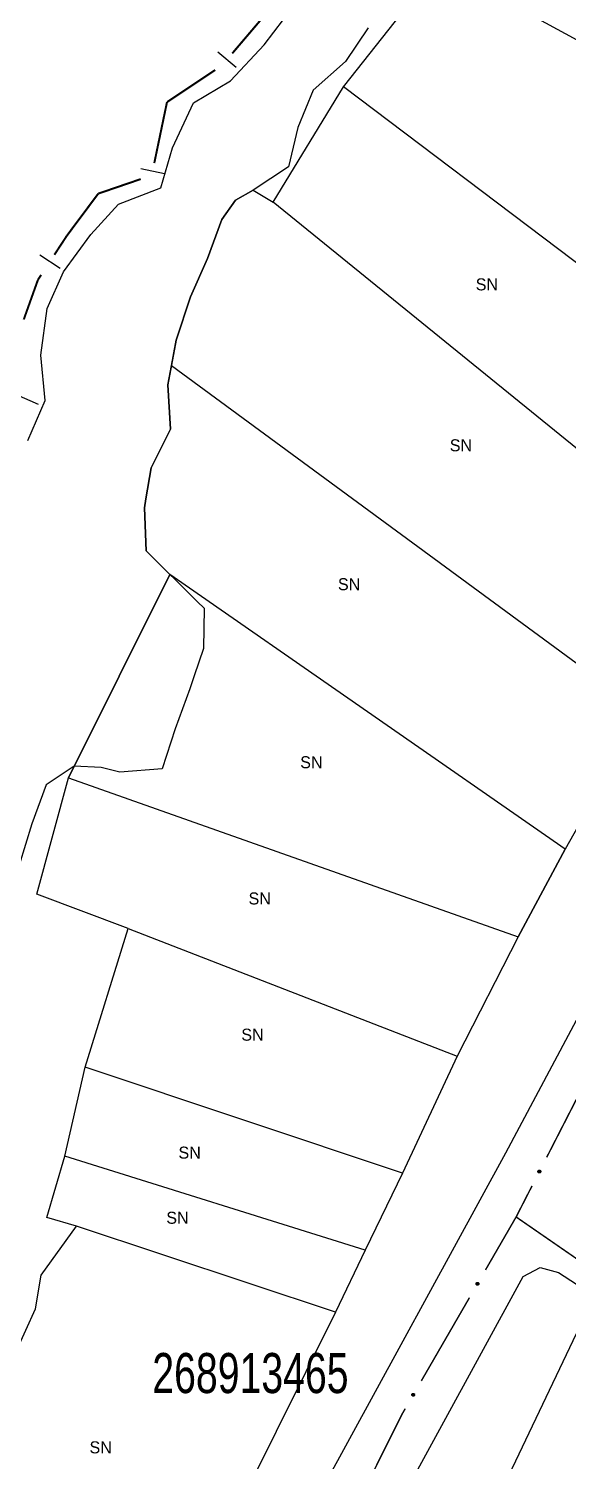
# Model space of a CAD drawing. Extents: x 209193 to 212081, y 4877574 to 4880493.
# Drawn here: x 209788.9 to 209856.2, y 4878612.5 to 4878791.3 of the extents above; entities that cross this region are included whole.
import ezdxf
from ezdxf.enums import TextEntityAlignment as Align

# ---------------------------------------------------------------- set-up
doc = ezdxf.new("R2010")
doc.units = 0
doc.header["$LTSCALE"] = 1.5
doc.header["$MEASUREMENT"] = 0
doc.linetypes.add('TRACO_25', pattern=[8, 3, -1, 1, -1, 1, -1])
for name, color, linetype in [('CD_MALHA_LOTES', 7, 'CONTINUOUS'), ('CD_TXT_QUADRA', 255, 'CONTINUOUS'), ('HD-CURSO-PERENE', 170, 'CONTINUOUS'), ('HD-PRAIA', 251, 'CONTINUOUS'), ('LM-LIM-SETORES-BAIRROS', 250, 'CONTINUOUS'), ('RU-QUADRA', 210, 'CONTINUOUS'), ('SV-EIXO-ROD-ESTR', 7, 'CONTINUOUS'), ('SV-EIXO-RUA-N-PAV', 6, 'CONTINUOUS'), ('SV-EST-MUNIC-PAV', 20, 'CONTINUOUS'), ('SV-RUA-NAO-PAV', 7, 'CONTINUOUS'), ('Th_NmrPort', 1, 'CONTINUOUS')]:
    doc.layers.add(name, color=color, linetype=linetype)
doc.styles.add('ARIAL', font='ARIAL.SHX')

msp = doc.modelspace()

# ---------------------------------------------------------------- linework, layer by layer
at = {"layer": 'CD_MALHA_LOTES', "linetype": 'Continuous', "flags": 128}
for points in [[(209828.190425, 4878784.035774), (209840.225006, 4878799.292582)], [(209898.662621, 4878767.451136), (209844.084836, 4878797.133159)], [(209819.416327, 4878769.658841), (209828.190425, 4878784.035774)], [(209885.645264, 4878740.626933), (209828.190425, 4878784.035774)], [(209806.735801, 4878749.262652), (209807.321278, 4878752.412484), (209809.132691, 4878757.821297), (209811.223992, 4878762.64025), (209813.015275, 4878767.499187), (209814.739668, 4878769.925858), (209816.916464, 4878771.168442), (209819.416327, 4878769.658841)], [(209875.900509, 4878723.780539), (209819.416327, 4878769.658841)], [(209806.554409, 4878723.159111), (209803.574848, 4878726.148365), (209803.376079, 4878731.517141), (209803.565525, 4878732.610153), (209804.237309, 4878736.486032), (209806.648637, 4878741.304992), (209806.289899, 4878746.863721), (209806.735801, 4878749.262652)], [(209806.735801, 4878749.262652), (209865.525491, 4878706.034335)], [(209806.554409, 4878723.159111), (209793.89742, 4878697.784587)], [(209855.840672, 4878688.88801), (209806.554409, 4878723.159111)], [(209865.525491, 4878706.034335), (209855.840672, 4878688.88801)], [(209789.973707, 4878683.267796), (209793.89742, 4878697.784587)], [(209793.89742, 4878697.784587), (209849.982594, 4878677.97082)], [(209849.982594, 4878677.97082), (209855.840672, 4878688.88801)], [(209801.363278, 4878678.998826), (209789.973707, 4878683.267796)], [(209795.99988, 4878661.670836), (209801.363278, 4878678.998826)], [(209801.363278, 4878678.998826), (209842.393513, 4878663.073568)], [(209849.982594, 4878677.97082), (209842.393513, 4878663.073568)], [(209842.393513, 4878663.073568), (209835.539528, 4878648.466731)], [(209793.436397, 4878650.555304), (209795.99988, 4878661.670836)], [(209835.539528, 4878648.466731), (209795.99988, 4878661.670836)], [(209791.204424, 4878642.896992), (209793.436397, 4878650.555304)], [(209830.906898, 4878638.819766), (209793.436397, 4878650.555304)], [(209835.539528, 4878648.466731), (209830.906898, 4878638.819766)], [(209794.904491, 4878641.817321), (209791.204424, 4878642.896992)], [(209770.335431, 4878612.37711), (209777.606793, 4878615.102997), (209784.948767, 4878620.881851), (209789.791659, 4878631.529542), (209790.502692, 4878635.708609), (209794.904491, 4878641.817321)], [(209827.204775, 4878631.110484), (209794.904491, 4878641.817321)], [(209830.906898, 4878638.819766), (209827.204775, 4878631.110484)], [(209827.204775, 4878631.110484), (209808.744543, 4878593.928511)], [(209832.762667, 4878576.992901), (209858.547472, 4878631.131189)]]:
    msp.add_lwpolyline(points, dxfattribs=at)
at = {"layer": 'HD-CURSO-PERENE', "linetype": 'Continuous'}
msp.add_polyline3d([(209788.856785, 4878739.914905, 2.197958), (209791.008128, 4878744.893823, 2.197958), (209790.459402, 4878750.572521, 2.197958), (209791.240817, 4878756.371221, 2.197958), (209793.272057, 4878760.950227, 2.197958), (209796.713438, 4878765.619245, 2.197958), (209800.144614, 4878769.408462, 2.197958), (209805.415543, 4878771.458116, 2.197958), (209806.896826, 4878776.427021, 2.197958), (209809.498356, 4878782.045803, 2.197958), (209814.089392, 4878784.805281, 2.197958), (209818.320798, 4878789.284359, 2.197958), (209821.922209, 4878794.023364, 2.197958)], dxfattribs=at)
at = {"layer": 'HD-PRAIA', "linetype": 'Continuous'}
for points in [[(209788.856785, 4878739.914905, 2.197958), (209791.008128, 4878744.893823, 2.197958), (209790.459402, 4878750.572521, 2.197958), (209791.240817, 4878756.371221, 2.197958), (209793.272057, 4878760.950227, 2.197958), (209796.713438, 4878765.619245, 2.197958), (209800.144614, 4878769.408462, 2.197958), (209805.415543, 4878771.458116, 2.197958), (209806.896826, 4878776.427021, 2.197958), (209809.498356, 4878782.045803, 2.197958), (209814.089392, 4878784.805281, 2.197958), (209818.320798, 4878789.284359, 2.197958), (209821.922209, 4878794.023364, 2.197958)], [(209831.282404, 4878791.404171, 3.302196), (209828.441183, 4878787.20506, 3.322645), (209824.420005, 4878783.625782, 3.31242), (209822.518763, 4878778.986793, 3.31242), (209821.347514, 4878774.047888, 3.31242), (209816.916464, 4878771.168442, 3.31242), (209814.739668, 4878769.925858, 3.31242), (209813.015275, 4878767.499187, 3.332869), (209811.223992, 4878762.64025, 3.373767), (209809.132691, 4878757.821297, 3.373767), (209807.321278, 4878752.412484, 3.373767), (209806.289899, 4878746.863721, 3.373767), (209806.648637, 4878741.304992, 3.373767), (209804.237309, 4878736.486032, 3.373767), (209803.565525, 4878732.610153, 3.373767), (209803.376079, 4878731.517141, 3.373767), (209803.574848, 4878726.148365, 3.343094), (209806.554409, 4878723.159111, 3.343094), (209807.184333, 4878722.599252, 3.343094), (209809.988083, 4878719.788066, 3.343094), (209810.813798, 4878718.960161, 3.291971), (209810.742625, 4878713.941299, 3.281747), (209809.576544, 4878710.541318, 3.281747), (209809.02131, 4878708.9224, 3.281747), (209807.209989, 4878703.913497, 3.281747), (209805.578691, 4878698.934591, 3.281747), (209800.308143, 4878698.524564, 3.281747), (209797.962544, 4878699.07041, 3.281747), (209794.620773, 4878699.234753, 3.281747), (209791.106978, 4878696.914722, 3.383991), (209789.345695, 4878692.045788, 3.414665), (209787.744364, 4878686.916916, 3.394216)]]:
    msp.add_polyline3d(points, dxfattribs=at)
at = {"layer": 'LM-LIM-SETORES-BAIRROS', "const_width": 0.25}
for points in [[(209819.524392, 4878794.338718), (209814.330457, 4878788.228207)], [(209812.199201, 4878786.154021), (209806.374849, 4878782.27112)], [(209806.192475, 4878782.149538), (209804.605545, 4878774.532273)], [(209806.374849, 4878782.27112), (209806.192475, 4878782.149538)], [(209802.923253, 4878772.539768), (209798.193523, 4878770.918146)], [(209797.621958, 4878770.722181), (209793.799427, 4878765.594396)], [(209798.193523, 4878770.918146), (209797.621958, 4878770.722181)], [(209793.717611, 4878765.484642), (209792.148553, 4878763.089765)], [(209793.799427, 4878765.594396), (209793.717611, 4878765.484642)], [(209790.504474, 4878760.580381), (209790.098948, 4878759.96142)], [(209790.098948, 4878759.96142), (209788.32981, 4878755.007835)]]:
    msp.add_lwpolyline(points, dxfattribs=at)
at = {"layer": 'LM-LIM-SETORES-BAIRROS'}
for points in [[(209812.5399, 4878788.437741), (209814.825718, 4878786.494795)], [(209802.933121, 4878773.859224), (209805.870062, 4878773.247362)], [(209790.345835, 4878763.075343), (209792.855219, 4878761.431264)], [(209787.369257, 4878745.656197), (209790.117729, 4878744.453741)]]:
    msp.add_lwpolyline(points, dxfattribs=at)
at = {"layer": 'RU-QUADRA', "linetype": 'Continuous'}
for points in [[(209828.190425, 4878784.035774), (209840.225006, 4878799.292582), (209844.084836, 4878797.133159), (209848.267111, 4878805.371383), (209853.40098, 4878818.24322), (209847.660707, 4878821.057807), (209860.308071, 4878848.051962), (209865.953023, 4878845.322367), (209881.343009, 4878878.438755), (209887.556933, 4878890.268952), (209894.01795, 4878902.952042), (209899.607577, 4878913.898925)], [(209972.882522, 4878903.12125), (209969.44855, 4878895.803587), (209972.838358, 4878893.724136), (209962.104393, 4878875.198324), (209954.429197, 4878861.131121), (209949.496711, 4878852.263024), (209942.503118, 4878839.395788), (209929.251265, 4878813.696072), (209915.808732, 4878787.626565), (209908.374752, 4878773.030088), (209902.904864, 4878775.529397), (209898.662621, 4878767.451136), (209885.645264, 4878740.626933), (209875.900509, 4878723.780539), (209865.525491, 4878706.034335), (209855.840672, 4878688.88801), (209849.982594, 4878677.97082), (209842.393513, 4878663.073568), (209835.539528, 4878648.466731), (209830.906898, 4878638.819766), (209827.204775, 4878631.110484), (209808.744543, 4878593.928511)], [(209819.416327, 4878769.658841), (209828.190425, 4878784.035774)], [(209784.948767, 4878620.881851), (209789.791659, 4878631.529542), (209790.502692, 4878635.708609), (209794.904491, 4878641.817321), (209791.204424, 4878642.896992), (209793.436397, 4878650.555304), (209795.99988, 4878661.670836), (209801.363278, 4878678.998826), (209789.973707, 4878683.267796), (209793.89742, 4878697.784587), (209806.554409, 4878723.159111), (209803.574848, 4878726.148365), (209803.376079, 4878731.517141), (209803.565525, 4878732.610153), (209804.237309, 4878736.486032), (209806.648637, 4878741.304992), (209806.289899, 4878746.863721), (209806.735801, 4878749.262652), (209807.321278, 4878752.412484), (209809.132691, 4878757.821297), (209811.223992, 4878762.64025), (209813.015275, 4878767.499187), (209814.739668, 4878769.925858), (209816.916464, 4878771.168442), (209819.416327, 4878769.658841)]]:
    msp.add_lwpolyline(points, dxfattribs=at)
at = {"layer": 'RU-QUADRA', "linetype": 'Continuous', "flags": 128}
msp.add_lwpolyline([(209963.464264, 4878554.583989), (209944.899678, 4878522.727763), (209933.917971, 4878528.212297), (209925.432724, 4878532.450037), (209918.643663, 4878535.84066), (209911.754541, 4878539.281257), (209900.90101, 4878544.701776), (209890.690348, 4878549.298524), (209881.381377, 4878553.489339), (209871.396283, 4878558.316395), (209832.762667, 4878576.992901), (209858.547472, 4878631.131189), (209859.327702, 4878631.831047), (209900.153926, 4878600.519083), (209908.073265, 4878594.750572), (209906.208183, 4878591.867465), (209914.73317, 4878586.100713), (209929.080801, 4878576.395216), (209936.706149, 4878571.558059), (209945.041172, 4878566.270719), (209952.30922, 4878561.019234), (209961.929483, 4878555.557581)], close=True, dxfattribs=at)
at = {"layer": 'SV-EIXO-ROD-ESTR', "const_width": 0.18}
for points in [[(209853.538561, 4878650.432576), (209859.005833, 4878661.114754)], [(209849.726349, 4878642.98412), (209851.716138, 4878646.871849)], [(209845.907845, 4878636.375303), (209849.409841, 4878642.436328)], [(209849.409841, 4878642.436328), (209849.726349, 4878642.98412)], [(209837.903283, 4878622.521532), (209843.906704, 4878632.91186)], [(209830.506759, 4878608.340859), (209835.41648, 4878618.184367)], [(209835.41648, 4878618.184367), (209835.537464, 4878618.426927)], [(209835.537464, 4878618.426927), (209835.902142, 4878619.058089)]]:
    msp.add_lwpolyline(points, dxfattribs=at)
at = {"layer": 'SV-EIXO-ROD-ESTR'}
for points in [[(209852.463896, 4878648.574464), (209852.448209, 4878648.620788), (209852.444199, 4878648.66381), (209852.451183, 4878648.700654), (209852.465844, 4878648.731603), (209852.484408, 4878648.761577), (209852.509793, 4878648.787667), (209852.544381, 4878648.810383), (209852.59074, 4878648.826445), (209852.635081, 4878648.827656), (209852.67157, 4878648.822742), (209852.704722, 4878648.809313), (209852.733537, 4878648.79079), (209852.759766, 4878648.763526), (209852.782444, 4878648.72825), (209852.797468, 4878648.681243), (209852.801109, 4878648.639039), (209852.793419, 4878648.603579), (209852.779707, 4878648.570335), (209852.760387, 4878648.539962), (209852.735322, 4878648.514495), (209852.699762, 4878648.491726), (209852.65317, 4878648.477513), (209852.611118, 4878648.4734), (209852.575559, 4878648.48059), (209852.543135, 4878648.494827), (209852.512845, 4878648.513081), (209852.485557, 4878648.537507), (209852.463896, 4878648.574464)], [(209844.740079, 4878634.574246), (209844.726768, 4878634.621308), (209844.724952, 4878634.664478), (209844.7338, 4878634.70092), (209844.750015, 4878634.731083), (209844.77008, 4878634.760074), (209844.796759, 4878634.784839), (209844.832457, 4878634.805767), (209844.879573, 4878634.819451), (209844.923918, 4878634.818405), (209844.96011, 4878634.811642), (209844.992536, 4878634.796545), (209845.020372, 4878634.776581), (209845.045181, 4878634.748018), (209845.066036, 4878634.711634), (209845.078649, 4878634.663924), (209845.08014, 4878634.621589), (209845.070656, 4878634.586566), (209845.055271, 4878634.554063), (209845.034432, 4878634.524711), (209845.008104, 4878634.500552), (209844.971433, 4878634.47962), (209844.924178, 4878634.467795), (209844.881972, 4878634.465826), (209844.846824, 4878634.474816), (209844.815165, 4878634.490682), (209844.785844, 4878634.510454), (209844.759832, 4878634.536235), (209844.740079, 4878634.574246)], [(209836.735517, 4878620.720475), (209836.722206, 4878620.767537), (209836.720389, 4878620.810707), (209836.729237, 4878620.847148), (209836.745453, 4878620.877312), (209836.765518, 4878620.906302), (209836.792196, 4878620.931068), (209836.827895, 4878620.951996), (209836.875011, 4878620.96568), (209836.919356, 4878620.964634), (209836.955547, 4878620.957871), (209836.987974, 4878620.942773), (209837.01581, 4878620.922809), (209837.040618, 4878620.894247), (209837.061474, 4878620.857863), (209837.074087, 4878620.810153), (209837.075577, 4878620.767818), (209837.066094, 4878620.732795), (209837.050709, 4878620.700291), (209837.02987, 4878620.67094), (209837.003541, 4878620.646781), (209836.966871, 4878620.625849), (209836.919616, 4878620.614024), (209836.877409, 4878620.612055), (209836.842262, 4878620.621044), (209836.810603, 4878620.636911), (209836.781281, 4878620.656682), (209836.75527, 4878620.682464), (209836.735517, 4878620.720475)]]:
    msp.add_lwpolyline(points, close=True, dxfattribs=at)
for points in [[(209852.444199, 4878648.66381), (209852.484408, 4878648.761577)], [(209852.445818, 4878648.645303), (209852.493946, 4878648.766292)], [(209852.448209, 4878648.620788), (209852.509793, 4878648.787667)], [(209852.456377, 4878648.600044), (209852.524092, 4878648.79225)], [(209852.463896, 4878648.574464), (209852.544381, 4878648.810383)], [(209852.47671, 4878648.555914), (209852.567629, 4878648.81442)], [(209852.485557, 4878648.537507), (209852.59074, 4878648.826445)], [(209852.501482, 4878648.52944), (209852.61043, 4878648.823171)], [(209852.512845, 4878648.513081), (209852.635081, 4878648.827656)], [(209852.52874, 4878648.507825), (209852.649472, 4878648.821583)], [(209852.543135, 4878648.494827), (209852.67157, 4878648.822742)], [(209852.560915, 4878648.489825), (209852.689671, 4878648.813272)], [(209852.575559, 4878648.48059), (209852.704722, 4878648.809313)], [(209852.595605, 4878648.479734), (209852.718201, 4878648.797137)], [(209852.611118, 4878648.4734), (209852.733537, 4878648.79079)], [(209852.634025, 4878648.476932), (209852.745431, 4878648.77247)], [(209852.65317, 4878648.477513), (209852.759766, 4878648.763526)], [(209852.676854, 4878648.488734), (209852.770174, 4878648.742945)], [(209852.699762, 4878648.491726), (209852.782444, 4878648.72825)], [(209852.717933, 4878648.509097), (209852.786835, 4878648.697629)], [(209852.735322, 4878648.514495), (209852.797468, 4878648.681243)], [(209852.749266, 4878648.531382), (209852.796801, 4878648.654207)], [(209852.760387, 4878648.539962), (209852.801109, 4878648.639039)], [(209844.724952, 4878634.664478), (209844.77008, 4878634.760074)], [(209844.725626, 4878634.645913), (209844.779845, 4878634.764298)], [(209844.726768, 4878634.621308), (209844.796759, 4878634.784839)], [(209844.73387, 4878634.600176), (209844.811273, 4878634.788689)], [(209844.740079, 4878634.574246), (209844.832457, 4878634.805767)], [(209844.751934, 4878634.555069), (209844.855881, 4878634.808616)], [(209844.759832, 4878634.536235), (209844.879573, 4878634.819451)], [(209844.775327, 4878634.527369), (209844.899071, 4878634.81518)], [(209844.785844, 4878634.510454), (209844.923918, 4878634.818405)], [(209844.801451, 4878634.504396), (209844.937981, 4878634.811609)], [(209844.815165, 4878634.490682), (209844.96011, 4878634.811642)], [(209844.832668, 4878634.484783), (209844.977706, 4878634.801264)], [(209844.846824, 4878634.474816), (209844.992536, 4878634.796545)], [(209844.8668, 4878634.472941), (209845.005379, 4878634.783699)], [(209844.881972, 4878634.465826), (209845.020372, 4878634.776581)], [(209844.905028, 4878634.468189), (209845.031319, 4878634.757679)], [(209844.924178, 4878634.467795), (209845.045181, 4878634.748018)], [(209844.948402, 4878634.477798), (209845.054528, 4878634.726934)], [(209844.971433, 4878634.47962), (209845.066036, 4878634.711634)], [(209844.990463, 4878634.496045), (209845.068863, 4878634.680829)], [(209845.008104, 4878634.500552), (209845.078649, 4878634.663924)], [(209845.022889, 4878634.516707), (209845.076608, 4878634.636957)], [(209845.034432, 4878634.524711), (209845.08014, 4878634.621589)], [(209836.75527, 4878620.682464), (209836.875011, 4878620.96568)], [(209836.781281, 4878620.656682), (209836.919356, 4878620.964634)], [(209836.720389, 4878620.810707), (209836.765518, 4878620.906302)], [(209836.721064, 4878620.792141), (209836.775282, 4878620.910526)], [(209836.722206, 4878620.767537), (209836.792196, 4878620.931068)], [(209836.729308, 4878620.746404), (209836.80671, 4878620.934917)], [(209836.735517, 4878620.720475), (209836.827895, 4878620.951996)], [(209836.747371, 4878620.701298), (209836.851318, 4878620.954845)], [(209836.770764, 4878620.673598), (209836.894509, 4878620.961408)], [(209836.796888, 4878620.650624), (209836.933419, 4878620.957837)], [(209836.810603, 4878620.636911), (209836.955547, 4878620.957871)], [(209836.828106, 4878620.631011), (209836.973143, 4878620.947492)], [(209836.842262, 4878620.621044), (209836.987974, 4878620.942773)], [(209836.862238, 4878620.61917), (209837.000816, 4878620.929927)], [(209836.877409, 4878620.612055), (209837.01581, 4878620.922809)], [(209836.900466, 4878620.614417), (209837.026756, 4878620.903908)], [(209836.919616, 4878620.614024), (209837.040618, 4878620.894247)], [(209836.94384, 4878620.624026), (209837.049966, 4878620.873163)], [(209836.966871, 4878620.625849), (209837.061474, 4878620.857863)], [(209836.985901, 4878620.642273), (209837.064301, 4878620.827058)], [(209837.003541, 4878620.646781), (209837.074087, 4878620.810153)], [(209837.018326, 4878620.662936), (209837.072046, 4878620.783185)], [(209837.02987, 4878620.67094), (209837.075577, 4878620.767818)]]:
    msp.add_lwpolyline(points, dxfattribs=at)
at = {"layer": 'SV-EIXO-RUA-N-PAV', "const_width": 0.18}
msp.add_lwpolyline([(209849.726349, 4878642.98412), (209859.597041, 4878636.159938)], dxfattribs=at)
at = {"layer": 'SV-EST-MUNIC-PAV', "linetype": 'Continuous'}
for points in [[(210045.454907, 4879059.275132, 9.249802), (210048.226631, 4879052.057467, 9.239621), (210049.233789, 4879041.560497, 9.209081), (210047.075265, 4879025.005999, 9.487975), (210041.881915, 4879012.518718, 9.447078), (210024.653157, 4878979.100002, 9.263038), (210010.876271, 4878956.700693, 9.068774), (209999.99033, 4878935.175336, 9.05855), (209987.813915, 4878912.090303, 8.986979), (209964.161484, 4878867.369925, 8.618899), (209942.420148, 4878826.658679, 7.688476), (209924.370725, 4878792.805959, 7.494212), (209907.882294, 4878762.642436, 7.248826), (209891.233723, 4878731.533224, 7.238601), (209889.809042, 4878728.903047, 7.238601), (209886.904505, 4878723.540831, 7.238601), (209886.316574, 4878722.442323, 7.126132), (209860.281872, 4878673.281007, 7.187479), (209848.411212, 4878650.956456, 7.279499), (209825.739604, 4878609.415378, 7.218152)], [(209822.652236, 4878578.872245, 7.443089), (209822.783109, 4878582.581406, 7.453314), (209835.029832, 4878606.966145, 7.412416), (209850.587821, 4878635.57, 7.402192), (209852.728263, 4878636.679797, 7.402192), (209855.028314, 4878636.049992, 7.381743)]]:
    msp.add_polyline3d(points, dxfattribs=at)
at = {"layer": 'SV-RUA-NAO-PAV', "linetype": 'TRACO_25'}
msp.add_polyline3d([(209855.028314, 4878636.049992, 6.850073), (209866.117597, 4878628.871873, 6.850073), (209888.515654, 4878612.494127, 6.911419), (209905.161588, 4878601.179255, 6.165036), (209912.61757, 4878593.816473, 6.165036), (209929.511707, 4878580.134377, 6.165036), (209938.871116, 4878574.135951, 5.490224), (209964.609037, 4878555.690722, 5.418653), (209965.698591, 4878553.371274, 5.408428), (209965.638279, 4878552.051572, 5.398204), (209952.069983, 4878521.388229, 5.306184), (209949.989083, 4878518.288886, 5.316409), (209946.828737, 4878517.968887, 5.306184), (209905.929923, 4878538.173373, 5.316409), (209872.151119, 4878555.788608, 6.349076), (209822.652236, 4878578.872245, 6.257056)], dxfattribs=at)

# ---------------------------------------------------------------- texts
at = {"layer": 'CD_TXT_QUADRA', "style": 'ARIAL', "width": 0.7}
msp.add_text('268913465', height=5, dxfattribs=at).set_placement((209804.359467, 4878620.99973))
at = {"layer": 'Th_NmrPort', "color": 1}
for p in [(209844.687074, 4878759.396106), (209841.451948, 4878739.306289), (209827.503457, 4878721.97001), (209822.799352, 4878699.748715), (209816.360706, 4878682.741125), (209815.46104, 4878665.737442), (209807.621908, 4878651.014109), (209806.104516, 4878642.885932), (209796.530358, 4878614.226136)]:
    msp.add_text('SN', height=1.5, dxfattribs=at).set_placement(p, align=Align.MIDDLE_LEFT)

doc.saveas('drawing.dxf')
